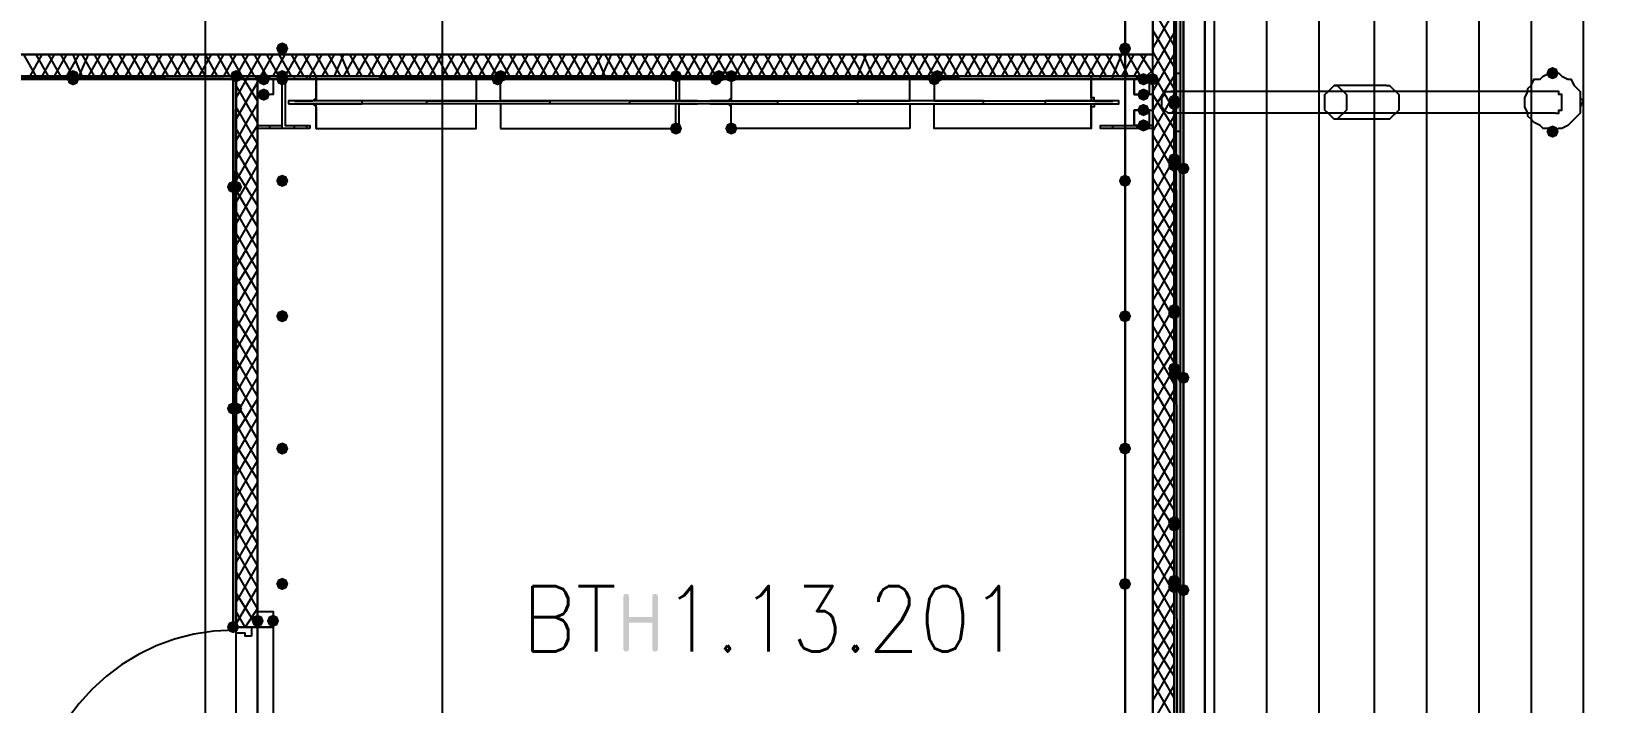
# Model space of a CAD drawing. Header units: millimetres. Extents: x 0 to 420, y 0 to 297.
# Drawn here: x 377.51 to 399.22, y 178.84 to 188.07 of the extents above; entities that cross this region are included whole.
import ezdxf

# ---------------------------------------------------------------- set-up
doc = ezdxf.new("R2010")
doc.units = ezdxf.units.MM
doc.layers.get('0').update_dxf_attribs({"linetype": 'CONTINUOUS'})
doc.styles.get("Standard").update_dxf_attribs({"font": 'STANDARD'})

msp = doc.modelspace()

# ---------------------------------------------------------------- hatches: boundary and pattern name
at = {"true_color": 0x000007}
h = msp.add_hatch(color=0, dxfattribs=at)
h.paths.add_polyline_path([(393.361333, 205.062667), (393.361333, 122.470333), (393.234333, 205.062667)], flags=0)
h.paths.add_polyline_path([(393.361333, 122.470333), (393.234333, 205.062667), (393.234333, 122.470333)], flags=0)
h = msp.add_hatch(color=0, dxfattribs=at)
h.paths.add_polyline_path([(393.234333, 204.47), (393.234333, 187.113333)], flags=0)
h.paths.add_polyline_path([(393.234333, 187.113333), (393.234333, 204.47)], flags=0)
for points in [[(381.042333, 187.833), (381.017462, 187.773204), (380.957667, 187.748333), (380.897871, 187.773204), (380.873, 187.833), (380.897871, 187.892796), (380.957667, 187.917667), (381.017462, 187.892796)], [(392.641667, 187.833), (392.616796, 187.773204), (392.557, 187.748333), (392.497204, 187.773204), (392.472333, 187.833), (392.497204, 187.892796), (392.557, 187.917667), (392.616796, 187.892796)], [(380.407333, 187.452), (380.382462, 187.392204), (380.322667, 187.367333), (380.262871, 187.392204), (380.238, 187.452), (380.262871, 187.511796), (380.322667, 187.536667), (380.382462, 187.511796)], [(380.788333, 187.409667), (380.763462, 187.349871), (380.703667, 187.325), (380.643871, 187.349871), (380.619, 187.409667), (380.643871, 187.469462), (380.703667, 187.494333), (380.763462, 187.469463)], [(386.461, 187.452), (386.436129, 187.392204), (386.376333, 187.367333), (386.316537, 187.392204), (386.291667, 187.452), (386.316537, 187.511796), (386.376333, 187.536667), (386.436129, 187.511796)], [(387.223, 187.452), (387.198129, 187.392204), (387.138333, 187.367333), (387.078538, 187.392204), (387.053667, 187.452), (387.078537, 187.511796), (387.138333, 187.536667), (387.198129, 187.511796)], [(392.895667, 187.409667), (392.870796, 187.349871), (392.811, 187.325), (392.751204, 187.349871), (392.726333, 187.409667), (392.751204, 187.469462), (392.811, 187.494333), (392.870796, 187.469463)], [(398.526, 187.494333), (398.501129, 187.434537), (398.441333, 187.409667), (398.381537, 187.434537), (398.356667, 187.494333), (398.381537, 187.554129), (398.441333, 187.579), (398.501129, 187.554129)], [(380.788333, 187.198), (380.763462, 187.138204), (380.703667, 187.113333), (380.643871, 187.138204), (380.619, 187.198), (380.643871, 187.257796), (380.703667, 187.282667), (380.763462, 187.257796)], [(392.895667, 187.198), (392.870796, 187.138204), (392.811, 187.113333), (392.751204, 187.138204), (392.726333, 187.198), (392.751204, 187.257796), (392.811, 187.282667), (392.870796, 187.257796)], [(392.895667, 186.986333), (392.870796, 186.926537), (392.811, 186.901667), (392.751204, 186.926537), (392.726333, 186.986333), (392.751204, 187.046129), (392.811, 187.071), (392.870796, 187.046129)], [(386.461, 186.732333), (386.436129, 186.672537), (386.376333, 186.647667), (386.316537, 186.672537), (386.291667, 186.732333), (386.316537, 186.792129), (386.376333, 186.817), (386.436129, 186.792129)], [(387.223, 186.732333), (387.198129, 186.672537), (387.138333, 186.647667), (387.078538, 186.672537), (387.053667, 186.732333), (387.078537, 186.792129), (387.138333, 186.817), (387.198129, 186.792129)], [(392.895667, 186.774667), (392.870796, 186.714871), (392.811, 186.69), (392.751204, 186.714871), (392.726333, 186.774667), (392.751204, 186.834462), (392.811, 186.859333), (392.870796, 186.834463)], [(398.526, 186.69), (398.501129, 186.630204), (398.441333, 186.605333), (398.381537, 186.630204), (398.356667, 186.69), (398.381537, 186.749796), (398.441333, 186.774667), (398.501129, 186.749796)], [(381.042333, 186.012667), (381.017462, 185.952871), (380.957667, 185.928), (380.897871, 185.952871), (380.873, 186.012667), (380.897871, 186.072462), (380.957667, 186.097333), (381.017462, 186.072463)], [(392.641667, 186.012667), (392.616796, 185.952871), (392.557, 185.928), (392.497204, 185.952871), (392.472333, 186.012667), (392.497204, 186.072462), (392.557, 186.097333), (392.616796, 186.072463)], [(381.042333, 184.15), (381.017462, 184.090204), (380.957667, 184.065333), (380.897871, 184.090204), (380.873, 184.15), (380.897871, 184.209796), (380.957667, 184.234667), (381.017462, 184.209796)], [(392.641667, 184.15), (392.616796, 184.090204), (392.557, 184.065333), (392.497204, 184.090204), (392.472333, 184.15), (392.497204, 184.209796), (392.557, 184.234667), (392.616796, 184.209796)], [(381.042333, 182.329667), (381.017462, 182.269871), (380.957667, 182.245), (380.897871, 182.269871), (380.873, 182.329667), (380.897871, 182.389462), (380.957667, 182.414333), (381.017462, 182.389463)], [(392.641667, 182.329667), (392.616796, 182.269871), (392.557, 182.245), (392.497204, 182.269871), (392.472333, 182.329667), (392.497204, 182.389462), (392.557, 182.414333), (392.616796, 182.389463)], [(381.042333, 180.467), (381.017462, 180.407204), (380.957667, 180.382333), (380.897871, 180.407204), (380.873, 180.467), (380.897871, 180.526796), (380.957667, 180.551667), (381.017462, 180.526796)], [(392.641667, 180.467), (392.616796, 180.407204), (392.557, 180.382333), (392.497204, 180.407204), (392.472333, 180.467), (392.497204, 180.526796), (392.557, 180.551667), (392.616796, 180.526796)], [(385.651374, 179.575353), (385.651374, 180.291933), (385.661365, 180.321699), (385.691613, 180.331621), (385.721378, 180.321699), (385.7313, 180.291933), (385.7313, 180.013018), (386.049351, 180.013018), (386.049351, 180.291933), (386.059273, 180.321699), (386.089039, 180.331621), (386.11908, 180.321699), (386.129278, 180.291933), (386.129278, 179.575353), (386.11908, 179.545588), (386.089039, 179.535666), (386.059273, 179.545588), (386.049351, 179.575353), (386.049351, 179.933643), (385.7313, 179.933643), (385.7313, 179.575353), (385.721378, 179.545588), (385.691613, 179.535666), (385.661365, 179.545588)], [(380.703667, 179.959), (380.678796, 179.899204), (380.619, 179.874333), (380.559204, 179.899204), (380.534333, 179.959), (380.559204, 180.018796), (380.619, 180.043667), (380.678796, 180.018796)], [(380.915333, 179.959), (380.890463, 179.899204), (380.830667, 179.874333), (380.770871, 179.899204), (380.746, 179.959), (380.770871, 180.018796), (380.830667, 180.043667), (380.890462, 180.018796)]]:
    msp.add_hatch(color=0, dxfattribs=at).paths.add_polyline_path(points, flags=0)
h = msp.add_hatch(color=0, dxfattribs=at)
h.paths.add_polyline_path([(380.957667, 187.452), (373.718667, 187.452), (380.957667, 187.409667)], flags=0)
h.paths.add_polyline_path([(373.718667, 187.452), (380.957667, 187.409667), (373.718667, 187.409667)], flags=0)
at = {"true_color": 0x0000fe}
for points in [[(378.163667, 187.452), (378.138796, 187.392204), (378.079, 187.367333), (378.019204, 187.392204), (377.994333, 187.452), (378.019204, 187.511796), (378.079, 187.536667), (378.138796, 187.511796)], [(378.163667, 187.409667), (378.138796, 187.349871), (378.079, 187.325), (378.019204, 187.349871), (377.994333, 187.409667), (378.019204, 187.469462), (378.079, 187.494333), (378.138796, 187.469463)], [(381.042333, 187.452), (381.017462, 187.392204), (380.957667, 187.367333), (380.897871, 187.392204), (380.873, 187.452), (380.897871, 187.511796), (380.957667, 187.536667), (381.017462, 187.511796)], [(381.042333, 187.409667), (381.017462, 187.349871), (380.957667, 187.325), (380.897871, 187.349871), (380.873, 187.409667), (380.897871, 187.469462), (380.957667, 187.494333), (381.017462, 187.469463)], [(384.005667, 187.409667), (383.980796, 187.349871), (383.921, 187.325), (383.861204, 187.349871), (383.836333, 187.409667), (383.861204, 187.469462), (383.921, 187.494333), (383.980796, 187.469463)], [(384.048, 187.452), (384.023129, 187.392204), (383.963333, 187.367333), (383.903537, 187.392204), (383.878667, 187.452), (383.903537, 187.511796), (383.963333, 187.536667), (384.023129, 187.511796)], [(387.011333, 187.409667), (386.986462, 187.349871), (386.926667, 187.325), (386.866871, 187.349871), (386.842, 187.409667), (386.866871, 187.469462), (386.926667, 187.494333), (386.986462, 187.469463)], [(387.053667, 187.452), (387.028796, 187.392204), (386.969, 187.367333), (386.909204, 187.392204), (386.884333, 187.452), (386.909204, 187.511796), (386.969, 187.536667), (387.028796, 187.511796)], [(390.017, 187.409667), (389.992129, 187.349871), (389.932333, 187.325), (389.872538, 187.349871), (389.847667, 187.409667), (389.872537, 187.469462), (389.932333, 187.494333), (389.992129, 187.469463)], [(390.059333, 187.452), (390.034462, 187.392204), (389.974667, 187.367333), (389.914871, 187.392204), (389.89, 187.452), (389.914871, 187.511796), (389.974667, 187.536667), (390.034462, 187.511796)], [(393.022667, 187.409667), (392.997796, 187.349871), (392.938, 187.325), (392.878204, 187.349871), (392.853333, 187.409667), (392.878204, 187.469462), (392.938, 187.494333), (392.997796, 187.469463)], [(393.319, 187.113333), (393.294129, 187.053537), (393.234333, 187.028667), (393.174537, 187.053537), (393.149667, 187.113333), (393.174537, 187.173129), (393.234333, 187.198), (393.294129, 187.173129)], [(393.319, 187.071), (393.294129, 187.011204), (393.234333, 186.986333), (393.174537, 187.011204), (393.149667, 187.071), (393.174537, 187.130796), (393.234333, 187.155667), (393.294129, 187.130796)], [(393.319, 186.309), (393.294129, 186.249204), (393.234333, 186.224333), (393.174537, 186.249204), (393.149667, 186.309), (393.174537, 186.368796), (393.234333, 186.393667), (393.294129, 186.368796)], [(393.319, 186.224333), (393.294129, 186.164537), (393.234333, 186.139667), (393.174537, 186.164537), (393.149667, 186.224333), (393.174537, 186.284129), (393.234333, 186.309), (393.294129, 186.284129)], [(393.319, 186.224333), (393.294129, 186.164537), (393.234333, 186.139667), (393.174537, 186.164537), (393.149667, 186.224333), (393.174537, 186.284129), (393.234333, 186.309), (393.294129, 186.284129)], [(393.446, 186.182), (393.421129, 186.122204), (393.361333, 186.097333), (393.301537, 186.122204), (393.276667, 186.182), (393.301537, 186.241796), (393.361333, 186.266667), (393.421129, 186.241796)], [(380.365, 185.928), (380.340129, 185.868204), (380.280333, 185.843333), (380.220537, 185.868204), (380.195667, 185.928), (380.220537, 185.987796), (380.280333, 186.012667), (380.340129, 185.987796)], [(380.407333, 185.928), (380.382462, 185.868204), (380.322667, 185.843333), (380.262871, 185.868204), (380.238, 185.928), (380.262871, 185.987796), (380.322667, 186.012667), (380.382462, 185.987796)], [(393.319, 184.234667), (393.294129, 184.174871), (393.234333, 184.15), (393.174537, 184.174871), (393.149667, 184.234667), (393.174537, 184.294462), (393.234333, 184.319333), (393.294129, 184.294463)], [(393.319, 184.192333), (393.294129, 184.132537), (393.234333, 184.107667), (393.174537, 184.132537), (393.149667, 184.192333), (393.174537, 184.252129), (393.234333, 184.277), (393.294129, 184.252129)], [(393.319, 183.430333), (393.294129, 183.370537), (393.234333, 183.345667), (393.174537, 183.370537), (393.149667, 183.430333), (393.174537, 183.490129), (393.234333, 183.515), (393.294129, 183.490129)], [(393.319, 183.345667), (393.294129, 183.285871), (393.234333, 183.261), (393.174537, 183.285871), (393.149667, 183.345667), (393.174537, 183.405462), (393.234333, 183.430333), (393.294129, 183.405463)], [(393.319, 183.345667), (393.294129, 183.285871), (393.234333, 183.261), (393.174537, 183.285871), (393.149667, 183.345667), (393.174537, 183.405462), (393.234333, 183.430333), (393.294129, 183.405463)], [(393.446, 183.303333), (393.421129, 183.243538), (393.361333, 183.218667), (393.301537, 183.243538), (393.276667, 183.303333), (393.301537, 183.363129), (393.361333, 183.388), (393.421129, 183.363129)], [(380.365, 182.88), (380.340129, 182.820204), (380.280333, 182.795333), (380.220537, 182.820204), (380.195667, 182.88), (380.220537, 182.939796), (380.280333, 182.964667), (380.340129, 182.939796)], [(380.407333, 182.88), (380.382462, 182.820204), (380.322667, 182.795333), (380.262871, 182.820204), (380.238, 182.88), (380.262871, 182.939796), (380.322667, 182.964667), (380.382462, 182.939796)], [(393.319, 181.313667), (393.294129, 181.253871), (393.234333, 181.229), (393.174537, 181.253871), (393.149667, 181.313667), (393.174537, 181.373462), (393.234333, 181.398333), (393.294129, 181.373463)], [(393.319, 181.271333), (393.294129, 181.211537), (393.234333, 181.186667), (393.174537, 181.211537), (393.149667, 181.271333), (393.174537, 181.331129), (393.234333, 181.356), (393.294129, 181.331129)], [(393.319, 180.509333), (393.294129, 180.449537), (393.234333, 180.424667), (393.174537, 180.449537), (393.149667, 180.509333), (393.174537, 180.569129), (393.234333, 180.594), (393.294129, 180.569129)], [(393.319, 180.424667), (393.294129, 180.364871), (393.234333, 180.34), (393.174537, 180.364871), (393.149667, 180.424667), (393.174537, 180.484462), (393.234333, 180.509333), (393.294129, 180.484463)], [(393.319, 180.424667), (393.294129, 180.364871), (393.234333, 180.34), (393.174537, 180.364871), (393.149667, 180.424667), (393.174537, 180.484462), (393.234333, 180.509333), (393.294129, 180.484463)], [(393.446, 180.382333), (393.421129, 180.322537), (393.361333, 180.297667), (393.301537, 180.322537), (393.276667, 180.382333), (393.301537, 180.442129), (393.361333, 180.467), (393.421129, 180.442129)], [(380.365, 179.874333), (380.340129, 179.814537), (380.280333, 179.789667), (380.220537, 179.814537), (380.195667, 179.874333), (380.220537, 179.934129), (380.280333, 179.959), (380.340129, 179.934129)]]:
    msp.add_hatch(color=0, dxfattribs=at).paths.add_polyline_path(points, flags=0)
at = {"true_color": 0x000007}
h = msp.add_hatch(color=0, dxfattribs=at)
h.paths.add_polyline_path([(392.938, 187.452), (380.957667, 187.452), (392.938, 187.409667)], flags=0)
h.paths.add_polyline_path([(380.957667, 187.452), (392.938, 187.409667), (380.957667, 187.409667)], flags=0)
h = msp.add_hatch(color=0, dxfattribs=at)
h.paths.add_polyline_path([(380.322667, 187.409667), (380.280333, 187.409667), (380.322667, 179.874333)], flags=0)
h.paths.add_polyline_path([(380.280333, 187.409667), (380.322667, 179.874333), (380.280333, 179.874333)], flags=0)
h = msp.add_hatch(color=0, dxfattribs=at)
h.paths.add_polyline_path([(393.234333, 187.071), (393.234333, 169.714333)], flags=0)
h.paths.add_polyline_path([(393.234333, 169.714333), (393.234333, 187.071)], flags=0)

# ---------------------------------------------------------------- linework, layer by layer
at = {"color": 0, "true_color": 0x000007}
for points in [[(393.234333, 105.579333), (393.234333, 222.546333)], [(392.938, 222.25), (392.938, 187.748333)], [(393.234333, 205.062667), (393.234333, 122.470333), (393.234333, 205.062667), (393.234333, 122.470333)], [(393.234333, 205.062667), (393.234333, 122.470333)], [(393.234333, 205.062667), (393.234333, 122.470333)], [(393.234333, 204.47), (393.234333, 187.113333), (393.234333, 204.47), (393.234333, 187.113333)], [(393.234333, 187.875333), (392.938, 188.383333)], [(392.938, 187.833), (393.234333, 188.341)], [(393.234333, 187.579), (392.938, 188.087)], [(392.938, 187.536667), (393.234333, 188.044667)], [(392.938, 187.748333), (373.718667, 187.748333)], [(377.571, 187.452), (377.401667, 187.748333)], [(377.486333, 187.452), (377.655667, 187.748333)], [(377.740333, 187.452), (377.571, 187.748333)], [(377.655667, 187.452), (377.825, 187.748333)], [(377.909667, 187.452), (377.740333, 187.748333)], [(377.825, 187.452), (377.994333, 187.748333)], [(378.079, 187.452), (377.909667, 187.748333)], [(377.994333, 187.452), (378.163667, 187.748333)], [(378.206, 187.452), (378.079, 187.748333)], [(378.163667, 187.452), (378.290667, 187.748333)], [(378.375333, 187.452), (378.206, 187.748333)], [(378.290667, 187.452), (378.46, 187.748333)], [(378.544667, 187.452), (378.375333, 187.748333)], [(378.46, 187.452), (378.629333, 187.748333)], [(378.714, 187.452), (378.544667, 187.748333)], [(378.629333, 187.452), (378.798667, 187.748333)], [(378.883333, 187.452), (378.714, 187.748333)], [(378.798667, 187.452), (378.968, 187.748333)], [(379.052667, 187.452), (378.883333, 187.748333)], [(378.968, 187.452), (379.137333, 187.748333)], [(379.222, 187.452), (379.052667, 187.748333)], [(379.137333, 187.452), (379.306667, 187.748333)], [(379.391333, 187.452), (379.222, 187.748333)], [(379.306667, 187.452), (379.476, 187.748333)], [(379.560667, 187.452), (379.391333, 187.748333)], [(379.476, 187.452), (379.645333, 187.748333)], [(379.73, 187.452), (379.560667, 187.748333)], [(379.645333, 187.452), (379.814667, 187.748333)], [(379.899333, 187.452), (379.73, 187.748333)], [(379.814667, 187.452), (379.984, 187.748333)], [(380.068667, 187.452), (379.899333, 187.748333)], [(379.984, 187.452), (380.153333, 187.748333)], [(380.238, 187.452), (380.068667, 187.748333)], [(380.153333, 187.452), (380.322667, 187.748333)], [(380.407333, 187.452), (380.238, 187.748333)], [(380.322667, 187.452), (380.492, 187.748333)], [(380.576667, 187.452), (380.407333, 187.748333)], [(380.492, 187.452), (380.661333, 187.748333)], [(380.746, 187.452), (380.576667, 187.748333)], [(380.661333, 187.452), (380.830667, 187.748333)], [(380.915333, 187.452), (380.746, 187.748333)], [(380.830667, 187.452), (381, 187.748333)], [(381.084667, 187.452), (380.915333, 187.748333)], [(381, 187.452), (381.169333, 187.748333)], [(381.254, 187.452), (381.084667, 187.748333)], [(381.169333, 187.452), (381.338667, 187.748333)], [(381.423333, 187.452), (381.254, 187.748333)], [(381.338667, 187.452), (381.508, 187.748333)], [(381.592667, 187.452), (381.423333, 187.748333)], [(381.508, 187.452), (381.677333, 187.748333)], [(381.762, 187.452), (381.592667, 187.748333)], [(381.677333, 187.452), (381.804333, 187.748333)], [(381.889, 187.452), (381.762, 187.748333)], [(381.804333, 187.452), (381.973667, 187.748333)], [(382.058333, 187.452), (381.889, 187.748333)], [(381.973667, 187.452), (382.143, 187.748333)], [(382.227667, 187.452), (382.058333, 187.748333)], [(382.143, 187.452), (382.312333, 187.748333)], [(382.397, 187.452), (382.227667, 187.748333)], [(382.312333, 187.452), (382.481667, 187.748333)], [(382.566333, 187.452), (382.397, 187.748333)], [(382.481667, 187.452), (382.651, 187.748333)], [(382.735667, 187.452), (382.566333, 187.748333)], [(382.651, 187.452), (382.820333, 187.748333)], [(382.905, 187.452), (382.735667, 187.748333)], [(382.820333, 187.452), (382.989667, 187.748333)], [(383.074333, 187.452), (382.905, 187.748333)], [(382.989667, 187.452), (383.159, 187.748333)], [(383.243667, 187.452), (383.074333, 187.748333)], [(383.159, 187.452), (383.328333, 187.748333)], [(383.413, 187.452), (383.243667, 187.748333)], [(383.328333, 187.452), (383.497667, 187.748333)], [(383.582333, 187.452), (383.413, 187.748333)], [(383.497667, 187.452), (383.667, 187.748333)], [(383.751667, 187.452), (383.582333, 187.748333)], [(383.667, 187.452), (383.836333, 187.748333)], [(383.921, 187.452), (383.751667, 187.748333)], [(383.836333, 187.452), (384.005667, 187.748333)], [(384.090333, 187.452), (383.921, 187.748333)], [(384.005667, 187.452), (384.175, 187.748333)], [(384.259667, 187.452), (384.090333, 187.748333)], [(384.175, 187.452), (384.344333, 187.748333)], [(384.429, 187.452), (384.259667, 187.748333)], [(384.344333, 187.452), (384.513667, 187.748333)], [(384.598333, 187.452), (384.429, 187.748333)], [(384.513667, 187.452), (384.683, 187.748333)], [(384.767667, 187.452), (384.598333, 187.748333)], [(384.683, 187.452), (384.852333, 187.748333)], [(384.937, 187.452), (384.767667, 187.748333)], [(384.852333, 187.452), (385.021667, 187.748333)], [(385.106333, 187.452), (384.937, 187.748333)], [(385.021667, 187.452), (385.191, 187.748333)], [(385.275667, 187.452), (385.106333, 187.748333)], [(385.191, 187.452), (385.360333, 187.748333)], [(385.402667, 187.452), (385.275667, 187.748333)], [(385.360333, 187.452), (385.487333, 187.748333)], [(385.572, 187.452), (385.402667, 187.748333)], [(385.487333, 187.452), (385.656667, 187.748333)], [(385.741333, 187.452), (385.572, 187.748333)], [(385.656667, 187.452), (385.826, 187.748333)], [(385.910667, 187.452), (385.741333, 187.748333)], [(385.826, 187.452), (385.995333, 187.748333)], [(386.08, 187.452), (385.910667, 187.748333)], [(385.995333, 187.452), (386.164667, 187.748333)], [(386.249333, 187.452), (386.08, 187.748333)], [(386.164667, 187.452), (386.334, 187.748333)], [(386.418667, 187.452), (386.249333, 187.748333)], [(386.334, 187.452), (386.503333, 187.748333)], [(386.588, 187.452), (386.418667, 187.748333)], [(386.503333, 187.452), (386.672667, 187.748333)], [(386.757333, 187.452), (386.588, 187.748333)], [(386.672667, 187.452), (386.842, 187.748333)], [(386.926667, 187.452), (386.757333, 187.748333)], [(386.842, 187.452), (387.011333, 187.748333)], [(387.096, 187.452), (386.926667, 187.748333)], [(387.011333, 187.452), (387.180667, 187.748333)], [(387.265333, 187.452), (387.096, 187.748333)], [(387.180667, 187.452), (387.35, 187.748333)], [(387.434667, 187.452), (387.265333, 187.748333)], [(387.35, 187.452), (387.519333, 187.748333)], [(387.604, 187.452), (387.434667, 187.748333)], [(387.519333, 187.452), (387.688667, 187.748333)], [(387.773333, 187.452), (387.604, 187.748333)], [(387.688667, 187.452), (387.858, 187.748333)], [(387.942667, 187.452), (387.773333, 187.748333)], [(387.858, 187.452), (388.027333, 187.748333)], [(388.112, 187.452), (387.942667, 187.748333)], [(388.027333, 187.452), (388.196667, 187.748333)], [(388.281333, 187.452), (388.112, 187.748333)], [(388.196667, 187.452), (388.366, 187.748333)], [(388.450667, 187.452), (388.281333, 187.748333)], [(388.366, 187.452), (388.535333, 187.748333)], [(388.62, 187.452), (388.450667, 187.748333)], [(388.535333, 187.452), (388.704667, 187.748333)], [(388.789333, 187.452), (388.62, 187.748333)], [(388.704667, 187.452), (388.874, 187.748333)], [(388.958667, 187.452), (388.789333, 187.748333)], [(388.874, 187.452), (389.001, 187.748333)], [(389.085667, 187.452), (388.958667, 187.748333)], [(389.001, 187.452), (389.170333, 187.748333)], [(389.255, 187.452), (389.085667, 187.748333)], [(389.170333, 187.452), (389.339667, 187.748333)], [(389.424333, 187.452), (389.255, 187.748333)], [(389.339667, 187.452), (389.509, 187.748333)], [(389.593667, 187.452), (389.424333, 187.748333)], [(389.509, 187.452), (389.678333, 187.748333)], [(389.763, 187.452), (389.593667, 187.748333)], [(389.678333, 187.452), (389.847667, 187.748333)], [(389.932333, 187.452), (389.763, 187.748333)], [(389.847667, 187.452), (390.017, 187.748333)], [(390.101667, 187.452), (389.932333, 187.748333)], [(390.017, 187.452), (390.186333, 187.748333)], [(390.271, 187.452), (390.101667, 187.748333)], [(390.186333, 187.452), (390.355667, 187.748333)], [(390.440333, 187.452), (390.271, 187.748333)], [(390.355667, 187.452), (390.525, 187.748333)], [(390.609667, 187.452), (390.440333, 187.748333)], [(390.525, 187.452), (390.694333, 187.748333)], [(390.779, 187.452), (390.609667, 187.748333)], [(390.694333, 187.452), (390.863667, 187.748333)], [(390.948333, 187.452), (390.779, 187.748333)], [(390.863667, 187.452), (391.033, 187.748333)], [(391.117667, 187.452), (390.948333, 187.748333)], [(391.033, 187.452), (391.202333, 187.748333)], [(391.287, 187.452), (391.117667, 187.748333)], [(391.202333, 187.452), (391.371667, 187.748333)], [(391.456333, 187.452), (391.287, 187.748333)], [(391.371667, 187.452), (391.541, 187.748333)], [(391.625667, 187.452), (391.456333, 187.748333)], [(391.541, 187.452), (391.710333, 187.748333)], [(391.795, 187.452), (391.625667, 187.748333)], [(391.710333, 187.452), (391.879667, 187.748333)], [(391.964333, 187.452), (391.795, 187.748333)], [(391.879667, 187.452), (392.049, 187.748333)], [(392.133667, 187.452), (391.964333, 187.748333)], [(392.049, 187.452), (392.218333, 187.748333)], [(392.303, 187.452), (392.133667, 187.748333)], [(392.218333, 187.452), (392.387667, 187.748333)], [(392.472333, 187.452), (392.303, 187.748333)], [(392.387667, 187.452), (392.514667, 187.748333)], [(392.599333, 187.452), (392.472333, 187.748333)], [(392.514667, 187.452), (392.684, 187.748333)], [(392.768667, 187.452), (392.599333, 187.748333)], [(392.684, 187.452), (392.853333, 187.748333)], [(392.938, 187.494333), (392.768667, 187.748333)], [(393.234333, 187.282667), (392.938, 187.790667)], [(392.938, 187.240333), (393.234333, 187.748333)], [(380.957667, 187.409667), (373.718667, 187.409667), (380.957667, 187.452), (373.718667, 187.452)], [(373.718667, 187.452), (380.322667, 187.452)], [(373.718667, 187.409667), (373.718667, 187.452), (380.957667, 187.452), (380.957667, 187.409667), (380.322667, 187.409667), (380.957667, 187.409667), (380.957667, 187.452), (373.718667, 187.452), (373.718667, 187.409667), (380.280333, 187.409667)], [(380.322667, 187.155667), (380.492, 187.452)], [(380.322667, 187.452), (380.322667, 179.874333)], [(380.619, 187.113333), (380.407333, 187.452)], [(380.619, 187.409667), (380.576667, 187.452)], [(380.619, 187.409667), (380.619, 187.452)], [(380.619, 179.874333), (380.619, 187.452)], [(380.619, 187.452), (392.938, 187.452)], [(380.788333, 187.409667), (380.788333, 187.452)], [(392.938, 187.452), (380.957667, 187.452), (392.938, 187.452), (380.957667, 187.409667)], [(380.957667, 186.732333), (380.957667, 187.452)], [(381.127, 187.409667), (381.127, 187.452)], [(381.423333, 187.452), (383.624667, 187.452), (383.624667, 187.113333), (381.423333, 187.113333), (381.127, 187.113333), (381.381, 187.113333), (381.423333, 187.155667), (381.423333, 187.452), (381.423333, 187.113333)], [(381.296333, 187.409667), (381.296333, 187.452)], [(386.376333, 187.452), (386.418667, 187.452), (386.418667, 187.155667), (386.418667, 187.113333), (386.672667, 187.113333)], [(387.138333, 187.452), (387.138333, 187.155667), (387.096, 187.113333), (386.884333, 187.113333), (386.842, 187.113333)], [(392.091333, 187.452), (389.932333, 187.452), (389.932333, 187.113333), (392.091333, 187.113333), (392.387667, 187.113333), (392.133667, 187.113333), (392.133667, 187.155667), (392.091333, 187.155667), (392.091333, 187.452), (392.091333, 187.113333)], [(392.218333, 187.409667), (392.218333, 187.452)], [(392.387667, 187.409667), (392.387667, 187.452)], [(392.557, 186.732333), (392.557, 187.452)], [(392.726333, 187.409667), (392.726333, 187.452)], [(392.853333, 187.452), (392.938, 187.536667)], [(392.895667, 187.409667), (392.895667, 187.452)], [(393.234333, 186.986333), (392.938, 187.494333)], [(392.938, 186.986333), (393.234333, 187.452)], [(392.938, 187.452), (392.938, 164.041667)], [(393.319, 186.69), (393.234333, 186.69), (393.234333, 186.732333), (393.234333, 186.774667), (393.234333, 186.817), (393.234333, 186.859333), (393.234333, 186.901667), (393.234333, 186.944), (393.234333, 187.028667), (393.234333, 187.113333), (393.234333, 187.155667), (393.234333, 187.240333), (393.234333, 187.282667), (393.234333, 187.325), (393.234333, 187.409667), (393.234333, 187.452), (393.234333, 187.494333), (393.319, 187.494333)], [(393.319, 186.69), (393.319, 186.732333), (393.319, 186.774667), (393.319, 186.817), (393.319, 186.859333), (393.319, 186.901667), (393.319, 186.944), (393.319, 187.028667), (393.319, 187.113333), (393.319, 187.155667), (393.319, 187.240333), (393.319, 187.282667), (393.319, 187.325), (393.319, 187.409667), (393.319, 187.452), (393.319, 187.494333)], [(398.441333, 187.494333), (398.526, 187.494333), (398.568333, 187.452), (398.653, 187.409667), (398.695333, 187.409667), (398.737667, 187.325), (398.78, 187.282667), (398.822333, 187.240333), (398.822333, 187.155667), (398.864667, 187.113333), (398.822333, 187.028667), (398.822333, 186.944), (398.78, 186.901667), (398.737667, 186.859333), (398.695333, 186.817), (398.653, 186.774667), (398.568333, 186.732333), (398.526, 186.732333), (398.441333, 186.69)], [(373.718667, 187.409667), (380.280333, 187.409667)], [(380.280333, 187.409667), (380.280333, 179.874333), (380.280333, 187.409667), (380.322667, 179.874333)], [(380.280333, 187.409667), (380.280333, 179.874333), (380.322667, 179.874333), (380.322667, 187.409667)], [(380.280333, 187.409667), (380.280333, 179.874333), (380.322667, 179.874333), (380.322667, 187.409667)], [(380.322667, 186.859333), (380.619, 187.367333)], [(380.619, 186.817), (380.322667, 187.325)], [(398.483667, 187.240333), (393.192, 187.240333)], [(396.155333, 187.325), (395.435667, 187.325)], [(396.155333, 187.325), (396.197667, 187.325), (396.24, 187.282667), (396.282333, 187.240333), (396.324667, 187.198), (396.324667, 187.155667), (396.324667, 187.113333), (396.324667, 187.071), (396.324667, 187.028667), (396.324667, 186.986333), (396.282333, 186.944), (396.24, 186.901667), (396.197667, 186.859333), (396.155333, 186.859333)], [(398.483667, 186.944), (398.526, 186.944), (398.526, 186.986333), (398.568333, 186.986333), (398.568333, 187.028667), (398.568333, 187.071), (398.568333, 187.113333), (398.568333, 187.155667), (398.568333, 187.198), (398.526, 187.198), (398.526, 187.240333), (398.483667, 187.240333)], [(380.322667, 186.563), (380.619, 187.071)], [(380.619, 186.520667), (380.322667, 187.028667)], [(381.423333, 186.732333), (383.624667, 186.732333), (383.624667, 187.071), (381.423333, 187.071), (381.127, 187.071), (381.381, 187.071), (381.423333, 187.028667), (381.423333, 186.732333), (381.423333, 187.071)], [(386.672667, 187.113333), (386.376333, 187.113333)], [(386.672667, 187.071), (386.376333, 187.071)], [(386.376333, 186.732333), (386.418667, 186.732333), (386.418667, 187.028667), (386.418667, 187.071), (386.672667, 187.071)], [(386.842, 187.113333), (387.138333, 187.113333)], [(386.842, 187.071), (387.138333, 187.071)], [(387.138333, 186.732333), (387.138333, 187.028667), (387.096, 187.071), (386.884333, 187.071), (386.842, 187.071)], [(392.091333, 186.732333), (389.932333, 186.732333), (389.932333, 187.071), (392.091333, 187.071), (392.387667, 187.071), (392.133667, 187.071), (392.133667, 187.028667), (392.091333, 187.028667), (392.091333, 186.732333), (392.091333, 187.071)], [(392.938, 186.69), (393.234333, 187.198)], [(393.234333, 186.732333), (392.938, 187.198)], [(393.234333, 169.714333), (393.234333, 187.071), (393.234333, 169.714333), (393.234333, 187.071)], [(380.322667, 186.309), (380.619, 186.774667)], [(380.619, 186.732333), (380.619, 186.774667)], [(380.788333, 186.732333), (380.788333, 186.774667)], [(381.127, 186.732333), (381.127, 186.774667)], [(381.296333, 186.732333), (381.296333, 186.774667)], [(392.218333, 186.732333), (392.218333, 186.774667)], [(392.387667, 186.732333), (392.387667, 186.774667)], [(392.726333, 186.732333), (392.726333, 186.774667)], [(392.895667, 186.732333), (392.895667, 186.774667)], [(393.234333, 186.436), (392.938, 186.944)], [(392.938, 186.393667), (393.234333, 186.901667)], [(398.483667, 186.944), (393.192, 186.944)], [(396.155333, 186.859333), (395.435667, 186.859333)], [(380.619, 186.224333), (380.322667, 186.732333)], [(393.234333, 186.139667), (392.938, 186.647667)], [(392.938, 186.097333), (393.234333, 186.605333)], [(380.322667, 186.012667), (380.619, 186.520667)], [(380.619, 185.928), (380.322667, 186.436)], [(393.234333, 185.843333), (392.938, 186.351333)], [(380.322667, 185.716333), (380.619, 186.224333)], [(380.619, 185.674), (380.322667, 186.139667)], [(392.938, 185.801), (393.234333, 186.309)], [(380.322667, 185.42), (380.619, 185.928)], [(393.234333, 185.547), (392.938, 186.055)], [(392.938, 185.504667), (393.234333, 186.012667)], [(380.619, 185.377667), (380.322667, 185.885667)], [(393.234333, 185.250667), (392.938, 185.758667)], [(392.938, 185.250667), (393.234333, 185.716333)], [(380.322667, 185.123667), (380.619, 185.631667)], [(380.619, 185.081333), (380.322667, 185.589333)], [(380.322667, 184.827333), (380.619, 185.335333)], [(380.619, 184.785), (380.322667, 185.293)], [(392.938, 184.954333), (393.234333, 185.462333)], [(393.234333, 184.996667), (392.938, 185.462333)], [(380.322667, 184.573333), (380.619, 185.039)], [(393.234333, 184.700333), (392.938, 185.208333)], [(392.938, 184.658), (393.234333, 185.166)], [(380.619, 184.488667), (380.322667, 184.996667)], [(393.234333, 184.404), (392.938, 184.912)], [(392.938, 184.361667), (393.234333, 184.869667)], [(380.322667, 184.277), (380.619, 184.785)], [(380.619, 184.192333), (380.322667, 184.700333)], [(393.234333, 184.107667), (392.938, 184.615667)], [(380.322667, 183.980667), (380.619, 184.488667)], [(380.619, 183.896), (380.322667, 184.404)], [(392.938, 184.065333), (393.234333, 184.573333)], [(380.322667, 183.684333), (380.619, 184.192333)], [(393.234333, 183.811333), (392.938, 184.319333)], [(392.938, 183.769), (393.234333, 184.277)], [(380.619, 183.642), (380.322667, 184.107667)], [(393.234333, 183.515), (392.938, 184.023)], [(392.938, 183.472667), (393.234333, 183.980667)], [(380.322667, 183.388), (380.619, 183.896)], [(380.619, 183.345667), (380.322667, 183.853667)], [(393.234333, 183.218667), (392.938, 183.726667)], [(380.322667, 183.091667), (380.619, 183.599667)], [(380.619, 183.049333), (380.322667, 183.557333)], [(392.938, 183.218667), (393.234333, 183.684333)], [(380.322667, 182.795333), (380.619, 183.303333)], [(392.938, 182.922333), (393.234333, 183.430333)], [(393.234333, 182.964667), (392.938, 183.430333)], [(380.619, 182.753), (380.322667, 183.261)], [(393.234333, 182.668333), (392.938, 183.176333)], [(392.938, 182.626), (393.234333, 183.134)], [(380.322667, 182.541333), (380.619, 183.007)], [(380.619, 182.456667), (380.322667, 182.964667)], [(393.234333, 182.372), (392.938, 182.88)], [(380.322667, 182.245), (380.619, 182.753)], [(380.619, 182.160333), (380.322667, 182.668333)], [(392.938, 182.329667), (393.234333, 182.837667)], [(380.322667, 181.948667), (380.619, 182.456667)], [(393.234333, 182.075667), (392.938, 182.583667)], [(392.938, 182.033333), (393.234333, 182.541333)], [(380.619, 181.906333), (380.322667, 182.372)], [(393.234333, 181.779333), (392.938, 182.287333)], [(392.938, 181.737), (393.234333, 182.245)], [(380.322667, 181.652333), (380.619, 182.160333)], [(380.619, 181.61), (380.322667, 182.118)], [(393.234333, 181.483), (392.938, 181.991)], [(380.322667, 181.356), (380.619, 181.864)], [(380.619, 181.313667), (380.322667, 181.821667)], [(392.938, 181.483), (393.234333, 181.948667)], [(380.322667, 181.059667), (380.619, 181.567667)], [(392.938, 181.186667), (393.234333, 181.694667)], [(393.234333, 181.229), (392.938, 181.694667)], [(380.619, 181.017333), (380.322667, 181.525333)], [(393.234333, 180.932667), (392.938, 181.440667)], [(392.938, 180.890333), (393.234333, 181.398333)], [(380.322667, 180.763333), (380.619, 181.271333)], [(380.619, 180.721), (380.322667, 181.229)], [(393.234333, 180.636333), (392.938, 181.144333)], [(380.322667, 180.509333), (380.619, 181.017333)], [(380.619, 180.424667), (380.322667, 180.932667)], [(392.938, 180.594), (393.234333, 181.102)], [(380.322667, 180.213), (380.619, 180.721)], [(393.234333, 180.34), (392.938, 180.848)], [(392.938, 180.297667), (393.234333, 180.805667)], [(380.619, 180.128333), (380.322667, 180.636333)], [(393.234333, 180.043667), (392.938, 180.551667)], [(392.938, 180.001333), (393.234333, 180.509333)], [(380.322667, 179.916667), (380.619, 180.424667)], [(380.619, 179.874333), (380.322667, 180.34)], [(393.234333, 179.747333), (392.938, 180.255333)], [(380.619, 180.128333), (380.449667, 179.874333), (380.322667, 180.086)], [(392.938, 179.705), (393.234333, 180.213)], [(380.3015, 179.832), (380.017991, 179.817684), (379.742673, 179.775666), (379.476939, 179.70734), (379.222182, 179.614099), (378.979796, 179.497337), (378.751176, 179.358448), (378.537714, 179.198824), (378.340805, 179.019861), (378.161842, 178.822952), (378.002219, 178.609491), (377.86333, 178.38087), (377.746568, 178.138485), (377.653326, 177.883728), (377.585, 177.617994), (377.542982, 177.342675), (377.528667, 177.059167)], [(380.322667, 179.874333), (380.534333, 179.874333), (380.619, 179.874333)], [(380.619, 179.874333), (380.534333, 179.874333), (380.322667, 179.874333), (380.534333, 179.874333)], [(380.619, 178.392667), (380.619, 179.874333), (380.703667, 179.874333)], [(380.703667, 179.874333), (380.830667, 179.874333), (380.830667, 178.392667)], [(393.234333, 179.451), (392.938, 179.959)], [(392.938, 179.451), (393.234333, 179.916667)], [(392.938, 179.154667), (393.234333, 179.662667)], [(393.234333, 179.197), (392.938, 179.662667)], [(393.234333, 178.900667), (392.938, 179.408667)], [(392.938, 178.858333), (393.234333, 179.366333)], [(393.234333, 178.604333), (392.938, 179.112333)], [(392.938, 178.562), (393.234333, 179.07)]]:
    msp.add_lwpolyline(points, dxfattribs=at)
for points in [[(392.938, 222.25), (258.868333, 222.25), (258.868333, 191.219667), (242.189, 191.219667), (242.189, 222.25), (108.119333, 222.25), (108.119333, 105.579333), (242.189, 105.579333), (242.189, 136.609667), (258.868333, 136.609667), (258.868333, 105.579333), (392.938, 105.579333)], [(242.189, 221.869), (242.189, 191.219667), (258.868333, 191.219667), (258.868333, 221.869), (392.557, 221.869), (392.557, 105.918), (258.868333, 105.918), (258.868333, 136.609667), (242.189, 136.609667), (242.189, 105.918), (108.500333, 105.918), (108.500333, 221.869)], [(393.361333, 205.062667), (393.361333, 122.470333), (393.234333, 205.062667)], [(393.361333, 122.470333), (393.234333, 205.062667), (393.234333, 122.470333)], [(393.361333, 205.062667), (393.234333, 205.062667), (393.234333, 122.470333), (393.361333, 122.470333)], [(393.319, 163.914667), (393.319, 205.062667), (393.657667, 205.062667), (393.657667, 163.914667)], [(401.193, 205.062667), (401.785667, 205.062667), (401.785667, 122.766667), (401.193, 122.766667), (394.250333, 122.766667), (393.657667, 122.766667), (393.657667, 205.062667), (394.250333, 205.062667)], [(393.234333, 204.47), (393.234333, 187.113333)], [(393.234333, 187.113333), (393.234333, 204.47)], [(393.234333, 204.47), (393.234333, 187.113333)], [(393.234333, 204.47), (393.234333, 187.113333)], [(380.957667, 187.452), (373.718667, 187.452), (380.957667, 187.409667)], [(373.718667, 187.452), (380.957667, 187.409667), (373.718667, 187.409667)], [(381.338667, 186.732333), (380.619, 186.732333), (380.619, 186.774667), (380.957667, 186.774667), (380.957667, 187.409667), (380.619, 187.409667), (380.619, 187.452), (381.338667, 187.452), (381.338667, 187.409667), (381, 187.409667), (381, 186.774667), (381.338667, 186.774667)], [(392.938, 187.452), (380.957667, 187.452), (392.938, 187.409667)], [(380.957667, 187.452), (392.938, 187.409667), (380.957667, 187.409667)], [(392.938, 187.452), (392.938, 187.409667), (380.957667, 187.409667), (380.957667, 187.452), (392.938, 187.452), (380.957667, 187.452), (380.957667, 187.409667), (392.938, 187.409667)], [(383.963333, 187.452), (386.376333, 187.452), (386.376333, 187.113333), (383.963333, 187.113333)], [(389.593667, 187.452), (387.138333, 187.452), (387.138333, 187.113333), (389.593667, 187.113333)], [(392.938, 186.732333), (392.218333, 186.732333), (392.218333, 186.774667), (392.557, 186.774667), (392.557, 187.409667), (392.218333, 187.409667), (392.218333, 187.452), (392.938, 187.452), (392.938, 187.409667), (392.557, 187.409667), (392.557, 186.774667), (392.938, 186.774667)], [(398.060333, 187.028667), (398.060333, 187.113333), (398.060333, 187.155667), (398.102667, 187.240333), (398.102667, 187.282667), (398.145, 187.325), (398.187333, 187.409667), (398.272, 187.409667), (398.314333, 187.452), (398.399, 187.494333), (398.441333, 187.494333), (398.526, 187.494333), (398.568333, 187.452), (398.653, 187.409667), (398.695333, 187.409667), (398.737667, 187.325), (398.78, 187.282667), (398.822333, 187.240333), (398.822333, 187.155667), (398.822333, 187.113333), (398.822333, 187.028667), (398.822333, 186.944), (398.78, 186.901667), (398.737667, 186.859333), (398.695333, 186.817), (398.653, 186.774667), (398.568333, 186.732333), (398.526, 186.732333), (398.441333, 186.69), (398.399, 186.732333), (398.314333, 186.732333), (398.272, 186.774667), (398.187333, 186.817), (398.145, 186.859333), (398.102667, 186.901667), (398.102667, 186.944)], [(380.322667, 187.409667), (380.280333, 187.409667), (380.322667, 179.874333)], [(380.280333, 187.409667), (380.322667, 179.874333), (380.280333, 179.874333)], [(380.830667, 187.198), (380.619, 187.198), (380.619, 187.409667), (380.830667, 187.409667), (380.830667, 187.198), (380.619, 187.198), (380.619, 187.409667), (380.830667, 187.409667)], [(392.938, 187.198), (392.684, 187.198), (392.684, 187.409667), (392.938, 187.409667)], [(392.895667, 187.198), (392.895667, 187.409667), (392.684, 187.409667), (392.684, 187.198)], [(393.065, 187.071), (393.065, 187.113333), (393.065, 187.155667), (393.107333, 187.198), (393.107333, 187.240333), (393.149667, 187.240333), (393.192, 187.240333), (393.234333, 187.240333), (393.234333, 187.198), (393.276667, 187.155667), (393.276667, 187.113333), (393.276667, 187.071), (393.276667, 187.028667), (393.234333, 186.986333), (393.192, 186.944), (393.149667, 186.944), (393.107333, 186.986333), (393.065, 187.028667)], [(395.308667, 187.071), (395.308667, 187.113333), (395.308667, 187.155667), (395.308667, 187.198), (395.351, 187.240333), (395.393333, 187.282667), (395.435667, 187.325), (395.478, 187.325), (395.520333, 187.282667), (395.562667, 187.240333), (395.605, 187.198), (395.605, 187.155667), (395.605, 187.113333), (395.605, 187.071), (395.605, 187.028667), (395.605, 186.986333), (395.562667, 186.944), (395.520333, 186.901667), (395.478, 186.859333), (395.435667, 186.859333), (395.393333, 186.901667), (395.351, 186.944), (395.308667, 186.986333), (395.308667, 187.028667)], [(381.042333, 187.071), (382.058333, 187.071), (382.058333, 187.113333), (381.042333, 187.113333)], [(382.947333, 187.113333), (384.640667, 187.113333), (384.640667, 187.071), (382.947333, 187.071)], [(383.963333, 186.732333), (386.376333, 186.732333), (386.376333, 187.071), (383.963333, 187.071)], [(385.741333, 187.113333), (387.773333, 187.113333), (387.773333, 187.071), (385.741333, 187.071)], [(389.593667, 186.732333), (387.138333, 186.732333), (387.138333, 187.071), (389.593667, 187.071)], [(390.609667, 187.113333), (388.874, 187.113333), (388.874, 187.071), (390.609667, 187.071)], [(391.456333, 187.071), (392.472333, 187.071), (392.472333, 187.113333), (391.456333, 187.113333)], [(392.938, 186.774667), (392.684, 186.774667), (392.684, 186.986333), (392.938, 186.986333)], [(392.895667, 186.774667), (392.895667, 186.986333), (392.684, 186.986333), (392.684, 186.774667)], [(393.234333, 187.071), (393.234333, 169.714333)], [(393.234333, 169.714333), (393.234333, 187.071)], [(393.234333, 169.714333), (393.234333, 187.071)], [(393.234333, 158.115), (393.234333, 169.714333), (393.234333, 187.071), (393.234333, 169.714333)], [(380.619, 179.874333), (380.619, 180.086), (380.830667, 180.086), (380.830667, 179.874333), (380.619, 179.874333), (380.619, 180.086), (380.830667, 180.086), (380.830667, 179.874333)], [(380.534333, 179.747333), (380.449667, 179.747333), (380.449667, 179.789667), (380.322667, 179.789667), (380.322667, 179.874333), (380.534333, 179.874333)]]:
    msp.add_lwpolyline(points, close=True, dxfattribs=at)
at = {"color": 0, "true_color": 0x00002b}
msp.add_lwpolyline([(363.728, 222.25), (363.728, 187.748333), (392.938, 187.748333), (392.938, 222.25)], close=True, dxfattribs=at)
at = {"color": 0, "true_color": 0x0000fe}
msp.add_lwpolyline([(242.189, 221.869), (108.500333, 221.869), (108.500333, 105.918), (242.189, 105.918), (242.189, 136.609667), (258.868333, 136.609667), (258.868333, 105.918), (392.557, 105.918), (392.557, 221.869), (258.868333, 221.869), (258.868333, 191.219667), (242.189, 191.219667)], close=True, dxfattribs=at)
at = {"color": 0, "true_color": 0x000006}
msp.add_lwpolyline([(114.342335, 107.526666), (368.215334, 107.526666), (379.899333, 107.526666), (379.899333, 221.022332), (115.908668, 221.022332), (115.908668, 218.778666), (121.496668, 218.778666), (121.496668, 164.591999)], dxfattribs=at)
at = {"color": 0, "true_color": 0x0000fd}
for points in [[(393.784667, 205.062667), (393.784667, 122.766667)], [(394.504333, 205.062667), (394.504333, 122.766667)], [(395.224, 205.062667), (395.224, 122.766667)], [(395.986, 205.062667), (395.986, 122.766667)], [(396.705667, 205.062667), (396.705667, 122.766667)], [(397.425333, 205.062667), (397.425333, 122.766667)], [(398.145, 205.062667), (398.145, 122.766667)], [(398.864667, 205.062667), (398.864667, 122.766667)]]:
    msp.add_lwpolyline(points, dxfattribs=at)
at = {"color": 0, "true_color": 0x000001}
msp.add_lwpolyline([(354.668667, 189.526333), (368.723334, 189.526333), (368.723334, 203.369333), (377.401667, 203.369333), (383.159, 203.369333), (383.159, 124.375333), (377.401667, 124.375333), (377.401667, 137.879666), (358.775, 137.879666)], dxfattribs=at)
at = {"color": 0, "true_color": 0x000008}
msp.add_lwpolyline([(380.322667, 140.377333), (380.322667, 187.452), (258.868333, 187.452), (258.868333, 140.377333)], close=True, dxfattribs=at)
at = {"color": 0, "true_color": 0x000098}
msp.add_lwpolyline([(392.938, 187.452), (380.619, 187.452), (380.619, 164.041667), (392.938, 164.041667)], close=True, dxfattribs=at)

# ---------------------------------------------------------------- texts
at = {"color": 0, "true_color": 0x000007, "char_height": 0.90157, "attachment_point": 1}
for s, insert, width in [('BT', (384.25968, 180.437235), 1.30226779), ('1.13.201', (386.206986, 180.437235), 3.90680337)]:
    msp.add_mtext(s, dxfattribs=dict(at, insert=insert, width=width))

doc.saveas('drawing.dxf')
